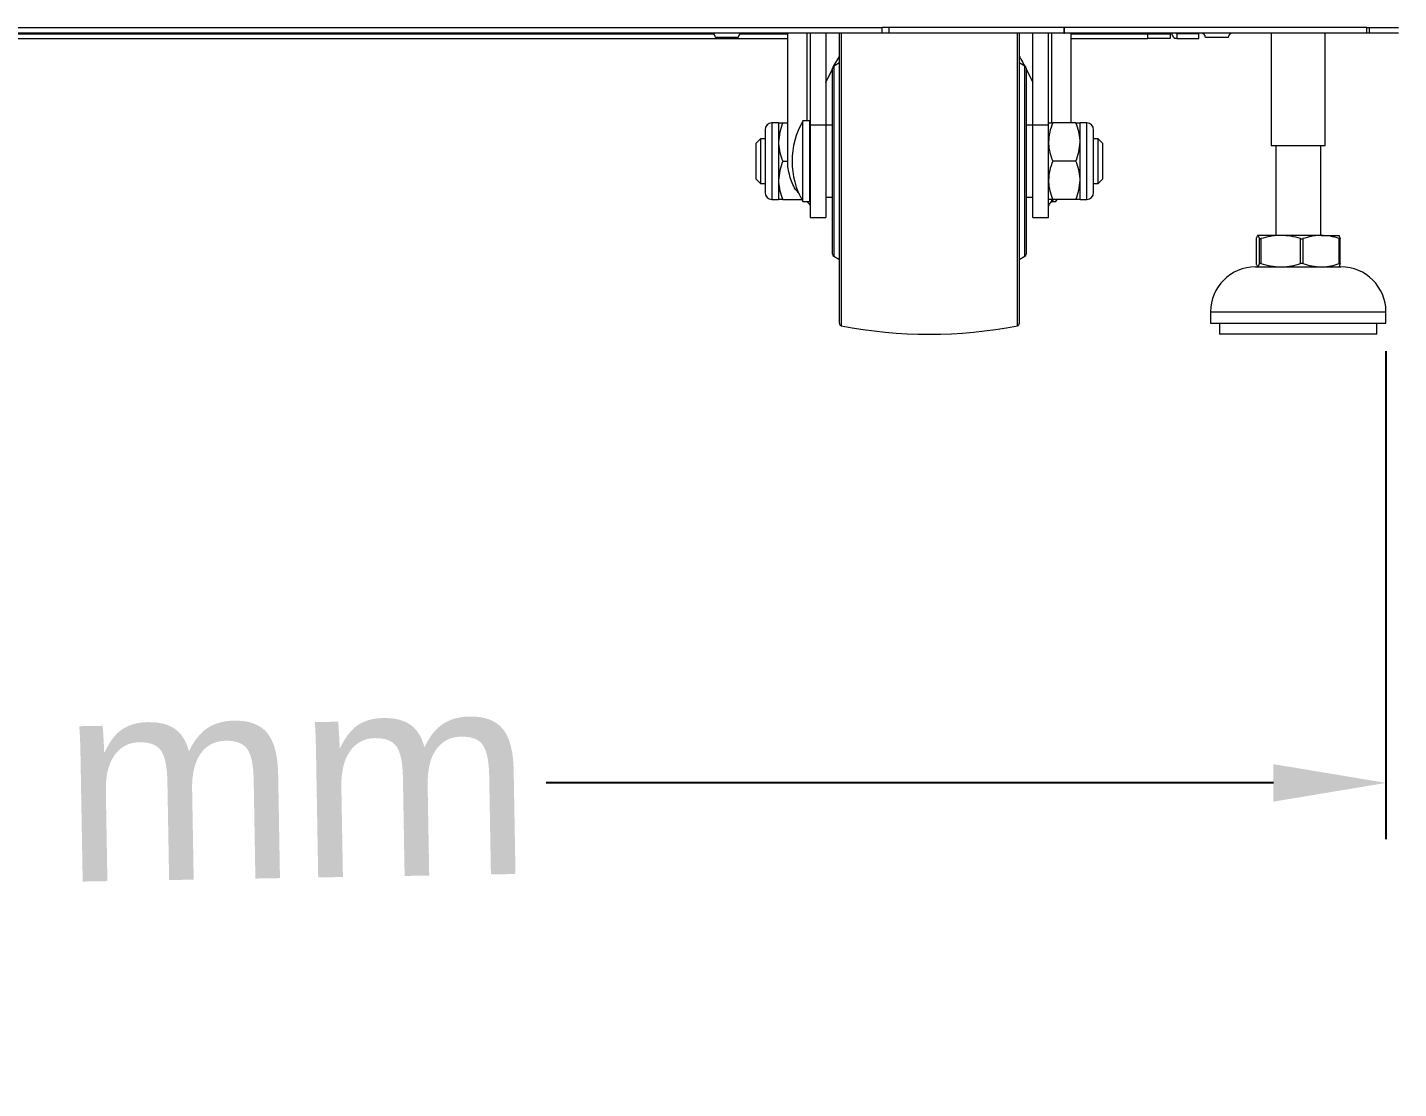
# Model space of a CAD drawing. Header units: millimetres. Extents: x 0 to 62, y -17 to 201.
# Drawn here: x 30.95 to 61.43, y -16.77 to 6.82 of the extents above; entities that cross this region are included whole.
import ezdxf

# ---------------------------------------------------------------- set-up
doc = ezdxf.new("R2010")
doc.units = ezdxf.units.MM
doc.styles.get("Standard").update_dxf_attribs({"font": 'arial.ttf'})
doc.dimstyles.new('ISO-25', dxfattribs={"dimtxt": 2.5, "dimasz": 2.5, "dimexe": 1.25, "dimexo": 0.625, "dimtad": 1, "dimtxsty": 'Standard', "dimcen": -2.5, "dimadec": 0, "dimazin": 0, "dimtfac": 1, "dimtmove": 0, "dimatfit": 3, "dimfxl": 1, "dimarcsym": 0})

# ---------------------------------------------------------------- blocks, each defined once
blk = doc.blocks.new('*D4')
at = {"color": 0, "lineweight": -2, "transparency": 16777216}
for p, q in [((0.5, -0.425), (0.5, -11.226)), ((61.15, -0.375), (61.15, -11.226)), ((3, -9.976), (19.165, -9.976)), ((58.65, -9.976), (42.485, -9.976))]:
    blk.add_line(p, q, dxfattribs=at)
at = {"color": 0, "transparency": 16777216}
for points in [[(3, -9.56), (3, -10.393), (0.5, -9.976)], [(58.65, -9.56), (58.65, -10.393), (61.15, -9.976)]]:
    blk.add_solid(points, dxfattribs=at)
at = {"layer": 'Defpoints', "color": 0, "transparency": 16777216}
for p in [(0.5, 0.2), (61.15, 0.25), (61.15, -9.976)]:
    blk.add_point(p, dxfattribs=at)
at = {"color": 0, "lineweight": 18, "transparency": 16777216, "insert": (30.825, -9.976), "char_height": 4.5, "attachment_point": 5, "rotation": 1}
blk.add_mtext('600 mm', dxfattribs=at)

msp = doc.modelspace()

# ---------------------------------------------------------------- linework, layer by layer
at = {"color": 0, "lineweight": 18}
for p, q in [((13.05, 6.82), (49.95, 6.82)), ((49.95, 6.82), (49.95, 6.83)), ((49.95, 6.7), (49.95, 6.82)), ((50.1, 6.82), (49.95, 6.82)), ((50.1, 6.82), (50.1, 6.7)), ((53.992, 6.82), (50.1, 6.82)), ((53.992, 6.82), (53.992, 6.7)), ((54.008, 6.82), (53.992, 6.82)), ((54.008, 6.7), (54.008, 6.82)), ((60.723, 6.82), (54.008, 6.82)), ((59.99, 6.82), (59.99, 6.83)), ((60.723, 6.7), (60.723, 6.82)), ((60.723, 6.82), (60.774, 6.82)), ((60.774, 6.82), (60.774, 6.7)), ((60.774, 6.82), (61.431, 6.82)), ((49.95, 6.7), (13.05, 6.7)), ((15.15, 6.58), (47.85, 6.58)), ((16.79, 6.68), (46.21, 6.68)), ((46.75, 6.6), (46.25, 6.6)), ((46.79, 6.68), (47.85, 6.68)), ((47.85, 6.7), (47.85, 3.928)), ((48.282, 4.75), (48.282, 6.7)), ((48.35, 6.7), (48.35, 4.662)), ((48.7, 6.7), (48.7, 4.662)), ((49, 0.241), (49, 6.7)), ((49.04, 6.7), (49.04, 0.192)), ((50.1, 6.7), (49.95, 6.7)), ((53.992, 6.7), (50.1, 6.7)), ((52.96, 3.85), (52.96, 6.7)), ((53, 6.7), (53, 0.241)), ((53.3, 4.662), (53.3, 6.7)), ((53.65, 4.662), (53.65, 6.7)), ((53.718, 6.7), (53.718, 4.7)), ((53.992, 6.7), (54.008, 6.7)), ((60.723, 6.7), (54.008, 6.7)), ((54.15, 4.7), (54.15, 6.7)), ((54.15, 6.68), (55.86, 6.68)), ((54.15, 6.58), (55.86, 6.58)), ((55.86, 6.58), (55.86, 6.68)), ((55.86, 6.68), (56.35, 6.68)), ((56.35, 6.58), (55.86, 6.58)), ((56.35, 6.7), (56.35, 6.68)), ((56.35, 6.68), (56.35, 6.58)), ((56.5, 6.68), (56.5, 6.58)), ((56.99, 6.68), (56.5, 6.68)), ((56.5, 6.58), (56.99, 6.58)), ((56.99, 6.58), (56.99, 6.68)), ((57.64, 6.6), (57.14, 6.6)), ((58.6, 6.7), (58.6, 4.2)), ((59.8, 4.2), (59.8, 6.7)), ((60.774, 6.7), (60.723, 6.7)), ((61.431, 6.7), (60.774, 6.7)), ((48.88, 5.968), (49, 6.175)), ((48.7, 5.601), (48.856, 5.918)), ((48.85, 3.85), (48.85, 5.921)), ((49, 6.037), (48.875, 5.964)), ((48.875, 5.964), (48.875, 3.85)), ((53.125, 5.964), (53, 6.037)), ((53.125, 1.736), (53.125, 5.964)), ((53.15, 5.921), (53.15, 1.779)), ((53.15, 5.899), (53.3, 5.606)), ((47.65, 4.7), (47.5, 4.7)), ((47.5, 4.7), (47.5, 3)), ((47.65, 4.7), (47.65, 4.275)), ((47.742, 4.7), (47.85, 4.7)), ((48.34, 4.75), (48.19, 4.75)), ((48.19, 3.85), (48.19, 4.75)), ((48.34, 3.85), (48.34, 4.75)), ((48.35, 4.662), (48.7, 4.662)), ((48.35, 4.662), (48.35, 2.6)), ((48.7, 4.662), (48.7, 2.6)), ((48.85, 4.65), (48.7, 4.65)), ((53.3, 4.65), (53.15, 4.65)), ((53.3, 4.662), (53.65, 4.662)), ((53.3, 2.6), (53.3, 4.662)), ((53.65, 2.6), (53.65, 4.662)), ((54.258, 4.7), (53.742, 4.7)), ((54.5, 4.7), (54.35, 4.7)), ((54.35, 4.275), (54.35, 4.7)), ((54.5, 3.85), (54.5, 4.7)), ((47.25, 4.35), (47.15, 4.25)), ((47.35, 4.35), (47.25, 4.35)), ((47.25, 4.35), (47.25, 3.85)), ((47.35, 4.55), (47.35, 3.15)), ((47.65, 4.275), (47.65, 3.425)), ((54.35, 3.425), (54.35, 4.275)), ((54.65, 3.15), (54.65, 4.55)), ((54.75, 4.35), (54.65, 4.35)), ((54.85, 4.25), (54.75, 4.35)), ((54.75, 3.35), (54.75, 4.35)), ((47.15, 3.85), (47.15, 4.25)), ((48.35, 4.25), (48.34, 4.25)), ((54.85, 4.25), (54.85, 3.45)), ((58.6, 4.2), (59.246, 4.2)), ((58.7, 4.2), (58.7, 2.2)), ((59.246, 4.2), (59.8, 4.2)), ((59.7, 2.2), (59.7, 4.2)), ((47.15, 3.45), (47.15, 3.85)), ((47.25, 3.85), (47.25, 3.35)), ((47.742, 3.85), (47.854, 3.85)), ((47.85, 3.928), (47.85, 3.923)), ((48.19, 2.95), (48.19, 3.85)), ((48.34, 2.95), (48.34, 3.85)), ((48.85, 1.779), (48.85, 3.85)), ((48.875, 3.85), (48.875, 1.736)), ((52.96, 0.192), (52.96, 3.85)), ((54.258, 3.85), (53.742, 3.85)), ((54.5, 3), (54.5, 3.85)), ((47.15, 3.45), (47.25, 3.35)), ((47.65, 3.425), (47.65, 3)), ((48.34, 3.45), (48.35, 3.45)), ((54.35, 3), (54.35, 3.425)), ((54.75, 3.35), (54.85, 3.45)), ((47.25, 3.35), (47.35, 3.35)), ((48.7, 3.05), (48.85, 3.05)), ((53.15, 3.05), (53.3, 3.05)), ((54.65, 3.35), (54.75, 3.35)), ((47.5, 3), (47.65, 3)), ((47.742, 3), (48.162, 3)), ((48.19, 2.95), (48.34, 2.95)), ((53.765, 3), (53.718, 2.95)), ((53.718, 3), (53.718, 2.95)), ((53.722, 2.95), (53.81, 2.95)), ((54.258, 3), (53.742, 3)), ((53.81, 2.95), (53.838, 3)), ((53.81, 3), (53.81, 2.95)), ((54.35, 3), (54.5, 3)), ((48.35, 2.6), (48.7, 2.6)), ((53.3, 2.6), (53.65, 2.6)), ((58.3, 2.2), (58.297, 2.198)), ((58.811, 2.2), (58.303, 2.2)), ((59.708, 2.2), (58.811, 2.2)), ((59.708, 2.2), (60.099, 2.2)), ((60.103, 2.198), (60.1, 2.2)), ((58.265, 2.128), (58.265, 1.572)), ((58.265, 2.127), (58.265, 2.128)), ((58.265, 2.127), (58.265, 1.573)), ((58.34, 1.572), (58.34, 2.128)), ((58.369, 2.128), (58.369, 1.572)), ((59.254, 1.572), (59.254, 2.128)), ((59.304, 2.128), (59.304, 1.572)), ((60.113, 1.572), (60.113, 2.128)), ((60.135, 1.573), (60.135, 2.127)), ((48.875, 1.736), (49, 1.663)), ((53, 1.663), (53.125, 1.736)), ((58.265, 1.572), (58.265, 1.573)), ((58.25, 1.5), (59.273, 1.5)), ((58.297, 1.502), (58.3, 1.5)), ((59.273, 1.5), (60.15, 1.5)), ((60.1, 1.5), (60.103, 1.502)), ((57.25, 0.5), (57.25, 0.25)), ((57.25, 0.5), (59.35, 0.5)), ((59.35, 0.5), (61.15, 0.5)), ((61.15, 0.25), (61.15, 0.5)), ((57.25, 0.25), (59.35, 0.25)), ((57.45, 0.25), (57.45, 0)), ((60.95, 0), (57.45, 0)), ((59.35, 0.25), (61.15, 0.25)), ((60.95, 0), (60.95, 0.25))]:
    msp.add_line(p, q, dxfattribs=at)
at = {"color": 0, "lineweight": 18, "flags": 128}
msp.add_lwpolyline([(60.113, 6.83), (60.115, 6.823), (60.117, 6.82)], dxfattribs=at)
at = {"color": 0, "lineweight": 18}
for centre, radius, start, end in [((46.15, 6.6), 0.1, 0, 90), ((46.85, 6.6), 0.1, 90, 180), ((56.5, 6.69), 0.11, 174.7841, 270), ((56.5, 6.69), 0.01, 90, 270), ((57.04, 6.6), 0.1, 0, 90), ((57.74, 6.6), 0.1, 90, 180), ((48.9, 5.921), 0.05, 120, 180), ((53.1, 5.921), 0.05, 0, 60), ((47.5, 4.55), 0.15, 90, 180), ((49.757, 3.85), 1.808, 150.1372, 209.8628), ((54.5, 4.55), 0.15, 0, 90), ((47.5, 3.15), 0.15, 180, 270), ((54.5, 3.15), 0.15, 270, 0), ((48.9, 1.779), 0.05, 180, 240), ((53.1, 1.779), 0.05, 300, 0), ((58.25, 0.5), 1, 90, 180), ((60.15, 0.5), 1, 0, 90), ((49.05, 0.241), 0.05, 180, 258.8119), ((51, 10.1), 10.1, 258.8119, 281.1881), ((52.95, 0.241), 0.05, 281.1881, 0)]:
    msp.add_arc(centre, radius, start, end, dxfattribs=at)
for points, knots in [([(53, 6.182), (53.013, 6.161), (53.056, 6.09), (53.089, 6.021), (53.113, 5.971)], [0, 0, 0, 0, 0.289468, 1, 1, 1, 1]), ([(47.742, 4.7), (47.717, 4.632), (47.665, 4.494), (47.655, 4.348), (47.65, 4.275)], [0, 0, 0, 0, 0.493544, 1, 1, 1, 1]), ([(47.65, 4.7), (47.66, 4.7), (47.675, 4.7), (47.728, 4.7), (47.742, 4.7)], [0, 0, 0, 0, 0.739075, 1, 1, 1, 1]), ([(53.742, 4.7), (53.717, 4.632), (53.665, 4.494), (53.655, 4.348), (53.65, 4.275)], [0, 0, 0, 0, 0.493544, 1, 1, 1, 1]), ([(53.65, 4.7), (53.651, 4.7), (53.656, 4.7), (53.705, 4.7), (53.742, 4.7)], [0, 0, 0, 0, 0.237422, 1, 1, 1, 1]), ([(54.35, 4.275), (54.35, 4.289), (54.349, 4.368), (54.327, 4.512), (54.281, 4.637), (54.258, 4.7)], [0, 0, 0, 0, 0.097742, 0.543342, 1, 1, 1, 1]), ([(54.258, 4.7), (54.295, 4.7), (54.344, 4.7), (54.349, 4.7), (54.35, 4.7)], [0, 0, 0, 0, 0.762578, 1, 1, 1, 1]), ([(47.65, 4.275), (47.65, 4.261), (47.651, 4.182), (47.673, 4.038), (47.719, 3.913), (47.742, 3.85)], [0, 0, 0, 0, 0.097742, 0.543342, 1, 1, 1, 1]), ([(53.65, 4.275), (53.65, 4.261), (53.651, 4.182), (53.673, 4.038), (53.719, 3.913), (53.742, 3.85)], [0, 0, 0, 0, 0.097742, 0.543342, 1, 1, 1, 1]), ([(54.258, 3.85), (54.283, 3.918), (54.335, 4.056), (54.345, 4.202), (54.35, 4.275)], [0, 0, 0, 0, 0.493544, 1, 1, 1, 1]), ([(47.742, 3.85), (47.717, 3.782), (47.665, 3.644), (47.655, 3.498), (47.65, 3.425)], [0, 0, 0, 0, 0.4935437, 1, 1, 1, 1]), ([(48.116, 3.124), (48.094, 3.145), (47.991, 3.247), (47.905, 3.479), (47.846, 3.729), (47.855, 3.89), (47.857, 3.928)], [0, 0, 0, 0, 0.104125, 0.499081, 0.881269, 1, 1, 1, 1]), ([(53.742, 3.85), (53.717, 3.782), (53.665, 3.644), (53.655, 3.498), (53.65, 3.425)], [0, 0, 0, 0, 0.493544, 1, 1, 1, 1]), ([(54.35, 3.425), (54.35, 3.439), (54.349, 3.518), (54.327, 3.662), (54.281, 3.787), (54.258, 3.85)], [0, 0, 0, 0, 0.097742, 0.543342, 1, 1, 1, 1]), ([(47.65, 3.425), (47.65, 3.411), (47.651, 3.332), (47.673, 3.188), (47.719, 3.063), (47.742, 3)], [0, 0, 0, 0, 0.0977422, 0.5433418, 1, 1, 1, 1]), ([(53.65, 3.425), (53.65, 3.411), (53.651, 3.332), (53.673, 3.188), (53.719, 3.063), (53.742, 3)], [0, 0, 0, 0, 0.097742, 0.543342, 1, 1, 1, 1]), ([(54.258, 3), (54.283, 3.068), (54.335, 3.206), (54.345, 3.352), (54.35, 3.425)], [0, 0, 0, 0, 0.493544, 1, 1, 1, 1]), ([(47.742, 3), (47.728, 3), (47.675, 3), (47.66, 3), (47.65, 3)], [0, 0, 0, 0, 0.2609253, 1, 1, 1, 1]), ([(48.282, 2.95), (48.307, 2.925), (48.345, 2.888), (48.349, 2.851), (48.35, 2.84)], [0, 0, 0, 0, 0.6875846, 1, 1, 1, 1]), ([(53.742, 3), (53.705, 3), (53.656, 3), (53.651, 3), (53.65, 3)], [0, 0, 0, 0, 0.762578, 1, 1, 1, 1]), ([(53.65, 2.84), (53.656, 2.866), (53.664, 2.903), (53.705, 2.939), (53.718, 2.95)], [0, 0, 0, 0, 0.687641, 1, 1, 1, 1]), ([(54.35, 3), (54.349, 3), (54.344, 3), (54.295, 3), (54.258, 3)], [0, 0, 0, 0, 0.237422, 1, 1, 1, 1]), ([(58.303, 2.2), (58.292, 2.19), (58.279, 2.178), (58.267, 2.135), (58.265, 2.128)], [0, 0, 0, 0, 0.834105, 1, 1, 1, 1]), ([(58.34, 2.128), (58.331, 2.157), (58.319, 2.195), (58.306, 2.199), (58.303, 2.2)], [0, 0, 0, 0, 0.752213, 1, 1, 1, 1]), ([(58.811, 2.2), (58.8, 2.2), (58.72, 2.199), (58.571, 2.183), (58.436, 2.146), (58.369, 2.128)], [0, 0, 0, 0, 0.074311, 0.533314, 1, 1, 1, 1]), ([(59.254, 2.128), (59.182, 2.148), (59.036, 2.189), (58.887, 2.196), (58.811, 2.2)], [0, 0, 0, 0, 0.49578, 1, 1, 1, 1]), ([(59.708, 2.2), (59.698, 2.2), (59.625, 2.199), (59.489, 2.183), (59.366, 2.146), (59.304, 2.128)], [0, 0, 0, 0, 0.074311, 0.533314, 1, 1, 1, 1]), ([(60.113, 2.128), (60.048, 2.148), (59.915, 2.189), (59.778, 2.196), (59.708, 2.2)], [0, 0, 0, 0, 0.4957797, 1, 1, 1, 1]), ([(60.097, 2.2), (60.1, 2.199), (60.113, 2.195), (60.126, 2.157), (60.135, 2.128)], [0, 0, 0, 0, 0.2477873, 1, 1, 1, 1]), ([(58.34, 2.128), (58.341, 2.127), (58.343, 2.124), (58.351, 2.124), (58.36, 2.125), (58.366, 2.127), (58.369, 2.128)], [0, 0, 0, 0, 0.289284, 0.57913, 0.859177, 1, 1, 1, 1]), ([(59.254, 2.128), (59.258, 2.127), (59.268, 2.124), (59.283, 2.124), (59.295, 2.125), (59.302, 2.127), (59.304, 2.128)], [0, 0, 0, 0, 0.289284, 0.57913, 0.859177, 1, 1, 1, 1]), ([(60.113, 2.128), (60.117, 2.127), (60.125, 2.124), (60.133, 2.124), (60.135, 2.125), (60.135, 2.127), (60.135, 2.128)], [0, 0, 0, 0, 0.289284, 0.57913, 0.859177, 1, 1, 1, 1]), ([(58.265, 1.572), (58.267, 1.565), (58.278, 1.528), (58.289, 1.517), (58.297, 1.509)], [0, 0, 0, 0, 0.192635, 1, 1, 1, 1]), ([(58.303, 1.5), (58.306, 1.501), (58.319, 1.505), (58.331, 1.543), (58.34, 1.572)], [0, 0, 0, 0, 0.247787, 1, 1, 1, 1]), ([(58.369, 1.572), (58.364, 1.573), (58.356, 1.576), (58.346, 1.576), (58.341, 1.575), (58.341, 1.573), (58.34, 1.572)], [0, 0, 0, 0, 0.289284, 0.57913, 0.859177, 1, 1, 1, 1]), ([(58.369, 1.572), (58.441, 1.552), (58.586, 1.511), (58.736, 1.504), (58.811, 1.5)], [0, 0, 0, 0, 0.49578, 1, 1, 1, 1]), ([(58.811, 1.5), (58.822, 1.5), (58.902, 1.501), (59.052, 1.517), (59.186, 1.554), (59.254, 1.572)], [0, 0, 0, 0, 0.074311, 0.533314, 1, 1, 1, 1]), ([(59.304, 1.572), (59.299, 1.573), (59.291, 1.576), (59.275, 1.576), (59.263, 1.575), (59.256, 1.573), (59.254, 1.572)], [0, 0, 0, 0, 0.289284, 0.57913, 0.859177, 1, 1, 1, 1]), ([(59.304, 1.572), (59.369, 1.552), (59.502, 1.511), (59.639, 1.504), (59.708, 1.5)], [0, 0, 0, 0, 0.49578, 1, 1, 1, 1]), ([(59.708, 1.5), (59.719, 1.5), (59.792, 1.501), (59.928, 1.517), (60.051, 1.554), (60.113, 1.572)], [0, 0, 0, 0, 0.074311, 0.533314, 1, 1, 1, 1]), ([(60.135, 1.572), (60.126, 1.542), (60.115, 1.508), (60.104, 1.503), (60.103, 1.503)], [0, 0, 0, 0, 0.873541, 1, 1, 1, 1]), ([(60.135, 1.572), (60.135, 1.573), (60.135, 1.576), (60.129, 1.576), (60.121, 1.575), (60.115, 1.573), (60.113, 1.572)], [0, 0, 0, 0, 0.289284, 0.57913, 0.859177, 1, 1, 1, 1])]:
    msp.add_open_spline(points, degree=3, knots=knots, dxfattribs=at)

# ---------------------------------------------------------------- dimensions: what is measured, and where the dimension line sits
at = {"lineweight": 18}
dim = msp.add_linear_dim(base=(61.15, -9.976), p1=(0.5, 0.2), p2=(61.15, 0.25), text='600 mm', dimstyle='ISO-25', override={"dimtxt": 4.5}, dxfattribs=at)
dim.commit()
dim.dimension.update_dxf_attribs({"geometry": '*D4', "text_midpoint": (30.825, -9.976), "text_rotation": 1})

doc.saveas('drawing.dxf')
